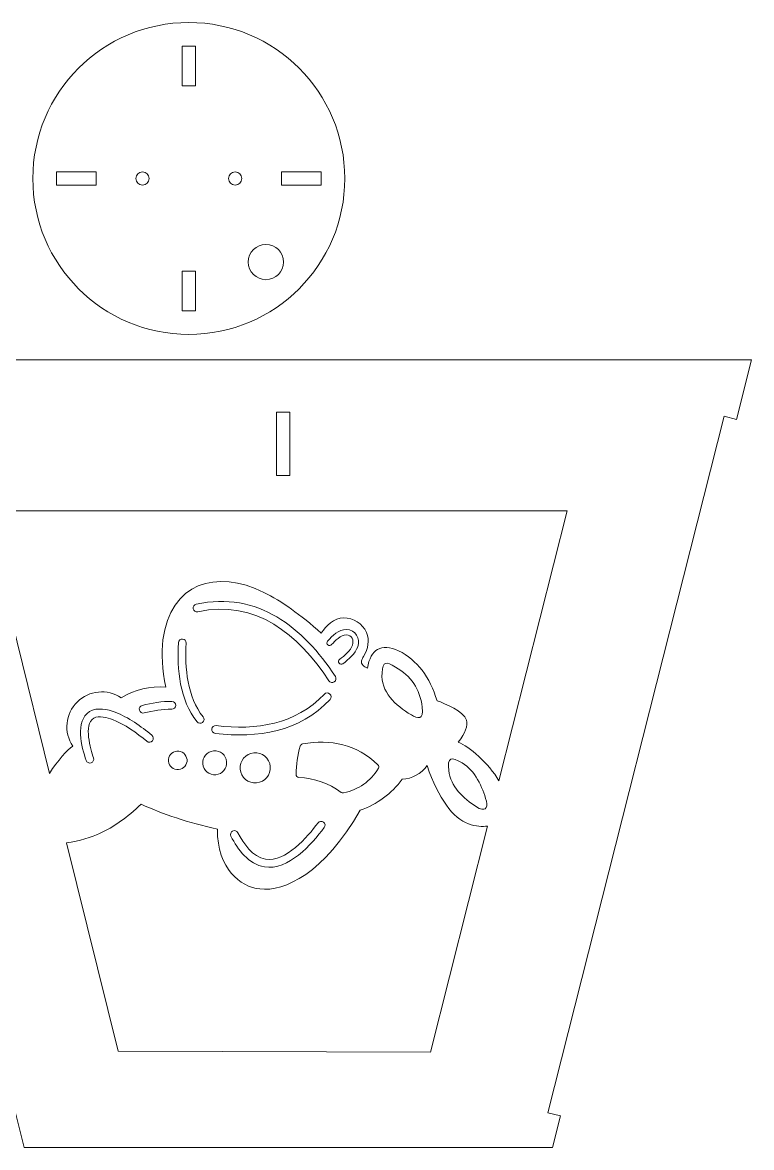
# Model space of a CAD drawing. Header units: millimetres. Extents: x -1460 to 1460, y -777 to 775.
# Drawn here: x -900.9 to -735.7, y 85.1 to 340.1 of the extents above; entities that cross this region are included whole.
import ezdxf

# ---------------------------------------------------------------- set-up
doc = ezdxf.new("R2010")
doc.units = ezdxf.units.MM
doc.header["$MEASUREMENT"] = 0
doc.layers.add('Camada 1', color=7, linetype='Continuous')

msp = doc.modelspace()

# ---------------------------------------------------------------- linework, layer by layer
at = {"layer": 'Camada 1', "color": 250, "lineweight": 20}
for points, knots in [([(-827.8859, 304.7641), (-827.8859, 285.2418), (-843.7119, 269.4158), (-863.2342, 269.4158), (-863.2342, 269.4158), (-882.7565, 269.4158), (-898.5825, 285.2418), (-898.5825, 304.7641), (-898.5825, 304.7641), (-898.5825, 324.2864), (-882.7565, 340.1124), (-863.2342, 340.1124), (-863.2342, 340.1124), (-843.7119, 340.1124), (-827.8859, 324.2864), (-827.8859, 304.7641)], [0, 0, 0, 0, 0.2, 0.2, 0.2, 0.2, 0.4, 0.4, 0.4, 0.4, 0.6, 0.6, 0.6, 0.6, 1, 1, 1, 1]), ([(-861.7342, 334.7641), (-861.7342, 334.7641), (-861.7342, 325.7641), (-861.7342, 325.7641), (-861.7342, 325.7641), (-861.7342, 325.7641), (-864.7342, 325.7641), (-864.7342, 325.7641), (-864.7342, 325.7641), (-864.7342, 325.7641), (-864.7342, 334.7641), (-864.7342, 334.7641), (-864.7342, 334.7641), (-864.7342, 334.7641), (-861.7342, 334.7641), (-861.7342, 334.7641)], [0, 0, 0, 0, 0.2, 0.2, 0.2, 0.2, 0.4, 0.4, 0.4, 0.4, 0.6, 0.6, 0.6, 0.6, 1, 1, 1, 1]), ([(-884.2342, 303.2641), (-884.2342, 303.2641), (-893.2342, 303.2641), (-893.2342, 303.2641), (-893.2342, 303.2641), (-893.2342, 303.2641), (-893.2342, 306.2641), (-893.2342, 306.2641), (-893.2342, 306.2641), (-893.2342, 306.2641), (-884.2342, 306.2641), (-884.2342, 306.2641), (-884.2342, 306.2641), (-884.2342, 306.2641), (-884.2342, 303.2641), (-884.2342, 303.2641)], [0, 0, 0, 0, 0.2, 0.2, 0.2, 0.2, 0.4, 0.4, 0.4, 0.4, 0.6, 0.6, 0.6, 0.6, 1, 1, 1, 1]), ([(-872.2342, 304.7641), (-872.2342, 303.9356), (-872.9057, 303.2641), (-873.7342, 303.2641), (-873.7342, 303.2641), (-874.5627, 303.2641), (-875.2342, 303.9356), (-875.2342, 304.7641), (-875.2342, 304.7641), (-875.2342, 305.5926), (-874.5627, 306.2641), (-873.7342, 306.2641), (-873.7342, 306.2641), (-872.9057, 306.2641), (-872.2342, 305.5926), (-872.2342, 304.7641)], [0, 0, 0, 0, 0.2, 0.2, 0.2, 0.2, 0.4, 0.4, 0.4, 0.4, 0.6, 0.6, 0.6, 0.6, 1, 1, 1, 1]), ([(-851.2342, 304.7641), (-851.2342, 303.9356), (-851.9057, 303.2641), (-852.7342, 303.2641), (-852.7342, 303.2641), (-853.5627, 303.2641), (-854.2342, 303.9356), (-854.2342, 304.7641), (-854.2342, 304.7641), (-854.2342, 305.5926), (-853.5627, 306.2641), (-852.7342, 306.2641), (-852.7342, 306.2641), (-851.9057, 306.2641), (-851.2342, 305.5926), (-851.2342, 304.7641)], [0, 0, 0, 0, 0.2, 0.2, 0.2, 0.2, 0.4, 0.4, 0.4, 0.4, 0.6, 0.6, 0.6, 0.6, 1, 1, 1, 1]), ([(-833.2342, 303.2641), (-833.2342, 303.2641), (-842.2342, 303.2641), (-842.2342, 303.2641), (-842.2342, 303.2641), (-842.2342, 303.2641), (-842.2342, 306.2641), (-842.2342, 306.2641), (-842.2342, 306.2641), (-842.2342, 306.2641), (-833.2342, 306.2641), (-833.2342, 306.2641), (-833.2342, 306.2641), (-833.2342, 306.2641), (-833.2342, 303.2641), (-833.2342, 303.2641)], [0, 0, 0, 0, 0.2, 0.2, 0.2, 0.2, 0.4, 0.4, 0.4, 0.4, 0.6, 0.6, 0.6, 0.6, 1, 1, 1, 1]), ([(-841.7713, 285.817), (-841.7713, 283.6078), (-843.5621, 281.817), (-845.7713, 281.817), (-845.7713, 281.817), (-847.9805, 281.817), (-849.7713, 283.6078), (-849.7713, 285.817), (-849.7713, 285.817), (-849.7713, 288.0262), (-847.9805, 289.817), (-845.7713, 289.817), (-845.7713, 289.817), (-843.5621, 289.817), (-841.7713, 288.0262), (-841.7713, 285.817)], [0, 0, 0, 0, 0.2, 0.2, 0.2, 0.2, 0.4, 0.4, 0.4, 0.4, 0.6, 0.6, 0.6, 0.6, 1, 1, 1, 1]), ([(-861.7342, 283.7641), (-861.7342, 283.7641), (-861.7342, 274.7641), (-861.7342, 274.7641), (-861.7342, 274.7641), (-861.7342, 274.7641), (-864.7342, 274.7641), (-864.7342, 274.7641), (-864.7342, 274.7641), (-864.7342, 274.7641), (-864.7342, 283.7641), (-864.7342, 283.7641), (-864.7342, 283.7641), (-864.7342, 283.7641), (-861.7342, 283.7641), (-861.7342, 283.7641)], [0, 0, 0, 0, 0.2, 0.2, 0.2, 0.2, 0.4, 0.4, 0.4, 0.4, 0.6, 0.6, 0.6, 0.6, 1, 1, 1, 1]), ([(-781.8913, 92.9877), (-781.8913, 92.9877), (-741.9428, 250.8583), (-741.9428, 250.8583), (-741.9428, 250.8583), (-741.9428, 250.8583), (-739.0944, 250.1483), (-739.0944, 250.1483), (-739.0944, 250.1483), (-739.0944, 250.1483), (-735.7225, 263.6148), (-735.7225, 263.6148), (-735.7225, 263.6148), (-735.7225, 263.6148), (-944.6681, 263.6148), (-944.6681, 263.6148), (-944.6681, 263.6148), (-944.6681, 263.6148), (-941.6436, 251.3967), (-941.6436, 251.3967), (-941.6436, 251.3967), (-941.6436, 251.3967), (-944.5556, 250.6758), (-944.5556, 250.6758), (-944.5556, 250.6758), (-944.5556, 250.6758), (-905.5091, 92.5799), (-905.5091, 92.5799), (-905.5091, 92.5799), (-905.5091, 92.5799), (-902.5993, 93.3002), (-902.5993, 93.3002), (-902.5993, 93.3002), (-902.5993, 93.3002), (-900.5712, 85.107), (-900.5712, 85.107), (-900.5712, 85.107), (-900.5712, 85.107), (-780.8007, 85.107), (-780.8007, 85.107), (-780.8007, 85.107), (-780.8007, 85.107), (-779.0152, 92.2708), (-779.0152, 92.2708), (-779.0152, 92.2708), (-779.0152, 92.2708), (-781.8913, 92.9877), (-781.8913, 92.9877)], [0, 0, 0, 0, 0.07692308, 0.07692308, 0.07692308, 0.07692308, 0.15384615, 0.15384615, 0.15384615, 0.15384615, 0.23076923, 0.23076923, 0.23076923, 0.23076923, 0.30769231, 0.30769231, 0.30769231, 0.30769231, 0.38461538, 0.38461538, 0.38461538, 0.38461538, 0.46153846, 0.46153846, 0.46153846, 0.46153846, 0.53846154, 0.53846154, 0.53846154, 0.53846154, 0.61538462, 0.61538462, 0.61538462, 0.61538462, 0.69230769, 0.69230769, 0.69230769, 0.69230769, 0.76923077, 0.76923077, 0.76923077, 0.76923077, 0.84615385, 0.84615385, 0.84615385, 0.84615385, 1, 1, 1, 1]), ([(-840.3713, 237.4414), (-840.3713, 237.4414), (-843.3714, 237.4503), (-843.3714, 237.4503), (-843.3714, 237.4503), (-843.3714, 237.4503), (-843.3291, 251.7761), (-843.3291, 251.7761), (-843.3291, 251.7761), (-843.3291, 251.7761), (-840.3291, 251.7673), (-840.3291, 251.7673), (-840.3291, 251.7673), (-840.3291, 251.7673), (-840.3713, 237.4414), (-840.3713, 237.4414)], [0, 0, 0, 0, 0.2, 0.2, 0.2, 0.2, 0.4, 0.4, 0.4, 0.4, 0.6, 0.6, 0.6, 0.6, 1, 1, 1, 1]), ([(-822.9654, 201.8326), (-823.8671, 203.8817), (-825.9025, 205.1969), (-828.1411, 205.1676), (-828.1411, 205.1676), (-830.3797, 205.1378), (-832.1537, 203.3831), (-833.2266, 201.6969), (-833.2266, 201.6969), (-837.9222, 205.8847), (-842.2484, 208.9607), (-846.2035, 210.9299), (-846.2035, 210.9299), (-857.0163, 216.3136), (-867.4322, 213.0478), (-869.0868, 200.1774), (-869.0868, 200.1774), (-869.4902, 197.041), (-869.2679, 193.4572), (-868.4199, 189.4264), (-868.4199, 189.4264), (-871.9669, 189.7537), (-875.524, 188.9145), (-878.5508, 187.0364), (-878.5508, 187.0364), (-881.6813, 189.1429), (-885.8641, 188.7429), (-888.5387, 186.0813), (-888.5387, 186.0813), (-891.2134, 183.4199), (-891.6336, 179.2389), (-889.5425, 176.0982), (-889.5425, 176.0982), (-890.8324, 175.2381), (-892.9206, 172.8316), (-894.8119, 169.9127), (-894.8119, 169.9127), (-894.8119, 169.9127), (-909.5062, 229.4088), (-909.5062, 229.4088), (-909.5062, 229.4088), (-909.5062, 229.4088), (-777.4811, 229.4088), (-777.4811, 229.4088), (-777.4811, 229.4088), (-777.4811, 229.4088), (-792.9463, 168.2147), (-792.9463, 168.2147), (-792.9463, 168.2147), (-795.313, 172.279), (-799.758, 175.9866), (-802.159, 176.9831), (-802.159, 176.9831), (-800.5689, 179.0568), (-799.9523, 180.7261), (-800.3093, 181.991), (-800.3093, 181.991), (-800.8674, 183.9684), (-805.2401, 185.7674), (-806.975, 186.3731), (-806.975, 186.3731), (-808.604, 191.803), (-811.5079, 195.5819), (-815.6867, 197.7104), (-815.6867, 197.7104), (-819.67, 199.4326), (-822.0271, 198.1182), (-822.7577, 193.7665), (-822.7577, 193.7665), (-823.2023, 193.9222), (-823.5354, 194.1264), (-823.7573, 194.3788), (-823.7573, 194.3788), (-824.4126, 195.1256), (-824.0048, 195.7558), (-823.6257, 196.4381), (-823.6257, 196.4381), (-822.655, 198.1826), (-822.1666, 200.0173), (-822.9654, 201.8326)], [0, 0, 0, 0, 0.04761905, 0.04761905, 0.04761905, 0.04761905, 0.0952381, 0.0952381, 0.0952381, 0.0952381, 0.14285714, 0.14285714, 0.14285714, 0.14285714, 0.19047619, 0.19047619, 0.19047619, 0.19047619, 0.23809524, 0.23809524, 0.23809524, 0.23809524, 0.28571429, 0.28571429, 0.28571429, 0.28571429, 0.33333333, 0.33333333, 0.33333333, 0.33333333, 0.38095238, 0.38095238, 0.38095238, 0.38095238, 0.42857143, 0.42857143, 0.42857143, 0.42857143, 0.47619048, 0.47619048, 0.47619048, 0.47619048, 0.52380952, 0.52380952, 0.52380952, 0.52380952, 0.57142857, 0.57142857, 0.57142857, 0.57142857, 0.61904762, 0.61904762, 0.61904762, 0.61904762, 0.66666667, 0.66666667, 0.66666667, 0.66666667, 0.71428571, 0.71428571, 0.71428571, 0.71428571, 0.76190476, 0.76190476, 0.76190476, 0.76190476, 0.80952381, 0.80952381, 0.80952381, 0.80952381, 0.85714286, 0.85714286, 0.85714286, 0.85714286, 0.9047619, 0.9047619, 0.9047619, 0.9047619, 1, 1, 1, 1]), ([(-830.0126, 191.896), (-829.7435, 191.4893), (-829.8556, 190.9383), (-830.2623, 190.6691), (-830.2623, 190.6691), (-830.6691, 190.4), (-831.2201, 190.5123), (-831.4893, 190.9188), (-831.4893, 190.9188), (-838.4593, 201.4527), (-847.978, 209.3538), (-861.2091, 206.5429), (-861.2091, 206.5429), (-861.6861, 206.4413), (-862.1577, 206.7478), (-862.2591, 207.2248), (-862.2591, 207.2248), (-862.3606, 207.7019), (-862.0541, 208.1736), (-861.577, 208.2749), (-861.577, 208.2749), (-847.5913, 211.246), (-837.4052, 203.0687), (-830.0126, 191.896)], [0, 0, 0, 0, 0.14285714, 0.14285714, 0.14285714, 0.14285714, 0.28571429, 0.28571429, 0.28571429, 0.28571429, 0.42857143, 0.42857143, 0.42857143, 0.42857143, 0.57142857, 0.57142857, 0.57142857, 0.57142857, 0.71428571, 0.71428571, 0.71428571, 0.71428571, 1, 1, 1, 1]), ([(-824.9669, 198.6041), (-825.4921, 197.0522), (-827.0353, 195.7127), (-828.3186, 194.7766), (-828.3186, 194.7766), (-828.5944, 194.5754), (-828.9833, 194.6362), (-829.1845, 194.9119), (-829.1845, 194.9119), (-829.3856, 195.1877), (-829.3249, 195.5768), (-829.049, 195.7778), (-829.049, 195.7778), (-828.0113, 196.535), (-826.568, 197.7396), (-826.1412, 199.0016), (-826.1412, 199.0016), (-825.769, 200.1012), (-826.302, 201.271), (-827.5536, 201.2901), (-827.5536, 201.2901), (-828.7846, 201.3089), (-830.1254, 199.946), (-830.8629, 199.0971), (-830.8629, 199.0971), (-831.0868, 198.8392), (-831.4795, 198.8116), (-831.7372, 199.0354), (-831.7372, 199.0354), (-831.995, 199.2593), (-832.0226, 199.6519), (-831.7988, 199.9096), (-831.7988, 199.9096), (-830.7673, 201.0975), (-829.2245, 202.5552), (-827.5346, 202.5297), (-827.5346, 202.5297), (-825.4382, 202.4976), (-824.326, 200.4986), (-824.9669, 198.6041)], [0, 0, 0, 0, 0.09090909, 0.09090909, 0.09090909, 0.09090909, 0.18181818, 0.18181818, 0.18181818, 0.18181818, 0.27272727, 0.27272727, 0.27272727, 0.27272727, 0.36363636, 0.36363636, 0.36363636, 0.36363636, 0.45454545, 0.45454545, 0.45454545, 0.45454545, 0.54545455, 0.54545455, 0.54545455, 0.54545455, 0.63636364, 0.63636364, 0.63636364, 0.63636364, 0.72727273, 0.72727273, 0.72727273, 0.72727273, 0.81818182, 0.81818182, 0.81818182, 0.81818182, 1, 1, 1, 1]), ([(-863.8262, 199.43), (-864.1533, 193.8383), (-863.6325, 187.2592), (-859.9807, 182.7178), (-859.9807, 182.7178), (-859.6752, 182.3378), (-859.736, 181.7786), (-860.116, 181.4729), (-860.116, 181.4729), (-860.496, 181.1675), (-861.055, 181.2282), (-861.3606, 181.6082), (-861.3606, 181.6082), (-865.3179, 186.5291), (-865.9494, 193.4588), (-865.594, 199.5335), (-865.594, 199.5335), (-865.5656, 200.0203), (-865.1453, 200.3941), (-864.6585, 200.3656), (-864.6585, 200.3656), (-864.1715, 200.3371), (-863.7977, 199.9169), (-863.8262, 199.43)], [0, 0, 0, 0, 0.14285714, 0.14285714, 0.14285714, 0.14285714, 0.28571429, 0.28571429, 0.28571429, 0.28571429, 0.42857143, 0.42857143, 0.42857143, 0.42857143, 0.57142857, 0.57142857, 0.57142857, 0.57142857, 0.71428571, 0.71428571, 0.71428571, 0.71428571, 1, 1, 1, 1]), ([(-810.3429, 184.9447), (-809.9569, 181.8918), (-811.427, 182.3594), (-812.8062, 183.1756), (-812.8062, 183.1756), (-816.4935, 185.3578), (-819.7957, 188.3761), (-819.44, 192.6902), (-819.44, 192.6902), (-819.2117, 195.4612), (-818.6309, 195.2322), (-816.4171, 194.0132), (-816.4171, 194.0132), (-812.8535, 192.05), (-810.8533, 188.9811), (-810.3429, 184.9447)], [0, 0, 0, 0, 0.2, 0.2, 0.2, 0.2, 0.4, 0.4, 0.4, 0.4, 0.6, 0.6, 0.6, 0.6, 1, 1, 1, 1]), ([(-873.3671, 183.5984), (-873.8398, 183.4784), (-874.3231, 183.7661), (-874.4431, 184.2387), (-874.4431, 184.2387), (-874.563, 184.7117), (-874.2753, 185.1949), (-873.8027, 185.3149), (-873.8027, 185.3149), (-871.6259, 185.8672), (-869.3154, 186.263), (-867.0632, 186.2226), (-867.0632, 186.2226), (-866.5757, 186.2139), (-866.1852, 185.809), (-866.1939, 185.3215), (-866.1939, 185.3215), (-866.2026, 184.8339), (-866.6074, 184.4434), (-867.0949, 184.452), (-867.0949, 184.452), (-869.1852, 184.4896), (-871.3472, 184.1112), (-873.3671, 183.5984)], [0, 0, 0, 0, 0.14285714, 0.14285714, 0.14285714, 0.14285714, 0.28571429, 0.28571429, 0.28571429, 0.28571429, 0.42857143, 0.42857143, 0.42857143, 0.42857143, 0.57142857, 0.57142857, 0.57142857, 0.57142857, 0.71428571, 0.71428571, 0.71428571, 0.71428571, 1, 1, 1, 1]), ([(-831.2302, 186.651), (-838.1262, 179.3292), (-847.6198, 177.8127), (-857.27, 178.9716), (-857.27, 178.9716), (-857.7543, 179.0298), (-858.1017, 179.4721), (-858.0437, 179.9561), (-858.0437, 179.9561), (-857.9854, 180.4404), (-857.5431, 180.7878), (-857.0591, 180.7297), (-857.0591, 180.7297), (-847.9918, 179.6408), (-839.012, 180.9714), (-832.5195, 187.865), (-832.5195, 187.865), (-832.1852, 188.2198), (-831.6228, 188.2368), (-831.2679, 187.9025), (-831.2679, 187.9025), (-830.9129, 187.5681), (-830.8961, 187.0058), (-831.2302, 186.651)], [0, 0, 0, 0, 0.14285714, 0.14285714, 0.14285714, 0.14285714, 0.28571429, 0.28571429, 0.28571429, 0.28571429, 0.42857143, 0.42857143, 0.42857143, 0.42857143, 0.57142857, 0.57142857, 0.57142857, 0.57142857, 0.71428571, 0.71428571, 0.71428571, 0.71428571, 1, 1, 1, 1]), ([(-872.7462, 177.1793), (-875.0031, 179.0681), (-877.7778, 181.0616), (-880.5501, 182.1107), (-880.5501, 182.1107), (-881.6505, 182.5274), (-883.6652, 183.1039), (-884.7705, 182.4169), (-884.7705, 182.4169), (-887.1628, 180.9298), (-885.4909, 175.3686), (-884.8314, 173.4193), (-884.8314, 173.4193), (-884.6751, 172.9573), (-884.9244, 172.4531), (-885.3862, 172.297), (-885.3862, 172.297), (-885.8484, 172.1406), (-886.3525, 172.3899), (-886.5087, 172.8517), (-886.5087, 172.8517), (-887.5187, 175.837), (-889.1305, 181.7917), (-885.7055, 183.9208), (-885.7055, 183.9208), (-884.0265, 184.9644), (-881.6418, 184.4173), (-879.9231, 183.7669), (-879.9231, 183.7669), (-876.9541, 182.643), (-874.0284, 180.5617), (-871.6096, 178.5372), (-871.6096, 178.5372), (-871.2356, 178.2243), (-871.1858, 177.6639), (-871.4989, 177.2899), (-871.4989, 177.2899), (-871.8118, 176.9161), (-872.3722, 176.8663), (-872.7462, 177.1793)], [0, 0, 0, 0, 0.09090909, 0.09090909, 0.09090909, 0.09090909, 0.18181818, 0.18181818, 0.18181818, 0.18181818, 0.27272727, 0.27272727, 0.27272727, 0.27272727, 0.36363636, 0.36363636, 0.36363636, 0.36363636, 0.45454545, 0.45454545, 0.45454545, 0.45454545, 0.54545455, 0.54545455, 0.54545455, 0.54545455, 0.63636364, 0.63636364, 0.63636364, 0.63636364, 0.72727273, 0.72727273, 0.72727273, 0.72727273, 0.81818182, 0.81818182, 0.81818182, 0.81818182, 1, 1, 1, 1]), ([(-820.2738, 171.0608), (-822.0044, 168.0356), (-824.8047, 166.3063), (-828.1441, 165.47), (-828.1441, 165.47), (-828.3518, 165.4179), (-828.5525, 165.4608), (-828.7209, 165.5931), (-828.7209, 165.5931), (-831.4972, 167.7753), (-834.8234, 168.7585), (-838.3109, 169), (-838.3109, 169), (-838.6698, 169.0248), (-838.945, 169.329), (-838.9342, 169.6886), (-838.9342, 169.6886), (-838.8689, 171.8213), (-838.633, 174.0702), (-837.9897, 176.1127), (-837.9897, 176.1127), (-837.9128, 176.3563), (-837.7207, 176.5256), (-837.4693, 176.5708), (-837.4693, 176.5708), (-831.0228, 177.7289), (-825.1847, 176.4422), (-820.3934, 171.8787), (-820.3934, 171.8787), (-820.1672, 171.6632), (-820.1187, 171.3319), (-820.2738, 171.0608)], [0, 0, 0, 0, 0.11111111, 0.11111111, 0.11111111, 0.11111111, 0.22222222, 0.22222222, 0.22222222, 0.22222222, 0.33333333, 0.33333333, 0.33333333, 0.33333333, 0.44444444, 0.44444444, 0.44444444, 0.44444444, 0.55555556, 0.55555556, 0.55555556, 0.55555556, 0.66666667, 0.66666667, 0.66666667, 0.66666667, 0.77777778, 0.77777778, 0.77777778, 0.77777778, 1, 1, 1, 1]), ([(-865.9352, 174.9511), (-864.7757, 175.0577), (-863.7492, 174.2042), (-863.6426, 173.0447), (-863.6426, 173.0447), (-863.536, 171.8853), (-864.3895, 170.8587), (-865.549, 170.7522), (-865.549, 170.7522), (-866.7085, 170.6454), (-867.735, 171.4991), (-867.8416, 172.6585), (-867.8416, 172.6585), (-867.9482, 173.818), (-867.0947, 174.8444), (-865.9352, 174.9511)], [0, 0, 0, 0, 0.2, 0.2, 0.2, 0.2, 0.4, 0.4, 0.4, 0.4, 0.6, 0.6, 0.6, 0.6, 1, 1, 1, 1]), ([(-857.1151, 169.5989), (-858.6094, 169.4613), (-859.9325, 170.5614), (-860.0699, 172.056), (-860.0699, 172.056), (-860.2073, 173.5501), (-859.1072, 174.8731), (-857.6128, 175.0106), (-857.6128, 175.0106), (-856.1185, 175.1481), (-854.7956, 174.0479), (-854.6582, 172.5537), (-854.6582, 172.5537), (-854.5207, 171.0592), (-855.6207, 169.7363), (-857.1151, 169.5989)], [0, 0, 0, 0, 0.2, 0.2, 0.2, 0.2, 0.4, 0.4, 0.4, 0.4, 0.6, 0.6, 0.6, 0.6, 1, 1, 1, 1]), ([(-844.7738, 171.4867), (-844.6008, 169.6058), (-845.9855, 167.9405), (-847.8663, 167.7675), (-847.8663, 167.7675), (-849.7471, 167.5945), (-851.4124, 168.9793), (-851.5854, 170.8602), (-851.5854, 170.8602), (-851.7584, 172.7409), (-850.3736, 174.4062), (-848.4927, 174.5792), (-848.4927, 174.5792), (-846.612, 174.7522), (-844.9468, 173.3674), (-844.7738, 171.4867)], [0, 0, 0, 0, 0.2, 0.2, 0.2, 0.2, 0.4, 0.4, 0.4, 0.4, 0.6, 0.6, 0.6, 0.6, 1, 1, 1, 1]), ([(-798.0236, 162.3126), (-801.0852, 164.2517), (-803.8984, 166.9728), (-804.3256, 170.5475), (-804.3256, 170.5475), (-804.685, 173.5542), (-803.8251, 173.8161), (-801.2855, 172.2785), (-801.2855, 172.2785), (-798.3291, 170.4888), (-796.7267, 166.9495), (-795.781, 163.6086), (-795.781, 163.6086), (-795.2905, 161.8764), (-796.2702, 161.2021), (-798.0236, 162.3126)], [0, 0, 0, 0, 0.2, 0.2, 0.2, 0.2, 0.4, 0.4, 0.4, 0.4, 0.6, 0.6, 0.6, 0.6, 1, 1, 1, 1]), ([(-808.4838, 106.7349), (-808.4838, 106.7349), (-879.2593, 106.941), (-879.2593, 106.941), (-879.2593, 106.941), (-879.2593, 106.941), (-890.9297, 154.1935), (-890.9297, 154.1935), (-890.9297, 154.1935), (-888.078, 154.5323), (-885.1645, 155.491), (-883.4635, 156.2725), (-883.4635, 156.2725), (-880.27, 157.7401), (-877.1249, 159.9624), (-874.0293, 162.9398), (-874.0293, 162.9398), (-869.1204, 160.6431), (-863.3637, 158.7572), (-856.7595, 157.2827), (-856.7595, 157.2827), (-856.765, 148.1894), (-851.5494, 144.2271), (-847.1686, 143.7101), (-847.1686, 143.7101), (-841.5379, 143.0453), (-832.5664, 147.2458), (-824.4084, 161.5758), (-824.4084, 161.5758), (-820.5922, 162.8732), (-817.2685, 165.3145), (-814.8888, 168.5676), (-814.8888, 168.5676), (-812.632, 168.686), (-810.5531, 169.8303), (-809.2456, 171.6738), (-809.2456, 171.6738), (-806.5578, 164.1246), (-803.4166, 159.7413), (-799.8397, 158.4732), (-799.8397, 158.4732), (-798.1583, 157.8772), (-796.7183, 157.751), (-795.5333, 157.9786), (-795.5333, 157.9786), (-795.5333, 157.9786), (-808.4838, 106.7349), (-808.4838, 106.7349)], [0, 0, 0, 0, 0.07692308, 0.07692308, 0.07692308, 0.07692308, 0.15384615, 0.15384615, 0.15384615, 0.15384615, 0.23076923, 0.23076923, 0.23076923, 0.23076923, 0.30769231, 0.30769231, 0.30769231, 0.30769231, 0.38461538, 0.38461538, 0.38461538, 0.38461538, 0.46153846, 0.46153846, 0.46153846, 0.46153846, 0.53846154, 0.53846154, 0.53846154, 0.53846154, 0.61538462, 0.61538462, 0.61538462, 0.61538462, 0.69230769, 0.69230769, 0.69230769, 0.69230769, 0.76923077, 0.76923077, 0.76923077, 0.76923077, 0.84615385, 0.84615385, 0.84615385, 0.84615385, 1, 1, 1, 1]), ([(-846.112, 148.7181), (-849.7009, 149.3087), (-852.1208, 152.6425), (-853.6908, 155.6492), (-853.6908, 155.6492), (-853.9166, 156.0815), (-853.7482, 156.6182), (-853.3159, 156.8438), (-853.3159, 156.8438), (-852.8837, 157.0696), (-852.347, 156.9011), (-852.1214, 156.4689), (-852.1214, 156.4689), (-850.8471, 154.0286), (-848.7718, 150.9503), (-845.8246, 150.4655), (-845.8246, 150.4655), (-841.2511, 149.7129), (-836.3495, 155.5364), (-833.948, 158.6866), (-833.948, 158.6866), (-833.6522, 159.0744), (-833.0948, 159.1495), (-832.707, 158.8537), (-832.707, 158.8537), (-832.3192, 158.5583), (-832.244, 158.0008), (-832.5397, 157.6131), (-832.5397, 157.6131), (-835.4526, 153.7922), (-840.6609, 147.8214), (-846.112, 148.7181)], [0, 0, 0, 0, 0.11111111, 0.11111111, 0.11111111, 0.11111111, 0.22222222, 0.22222222, 0.22222222, 0.22222222, 0.33333333, 0.33333333, 0.33333333, 0.33333333, 0.44444444, 0.44444444, 0.44444444, 0.44444444, 0.55555556, 0.55555556, 0.55555556, 0.55555556, 0.66666667, 0.66666667, 0.66666667, 0.66666667, 0.77777778, 0.77777778, 0.77777778, 0.77777778, 1, 1, 1, 1])]:
    msp.add_open_spline(points, degree=3, knots=knots, dxfattribs=at)

doc.saveas('drawing.dxf')
